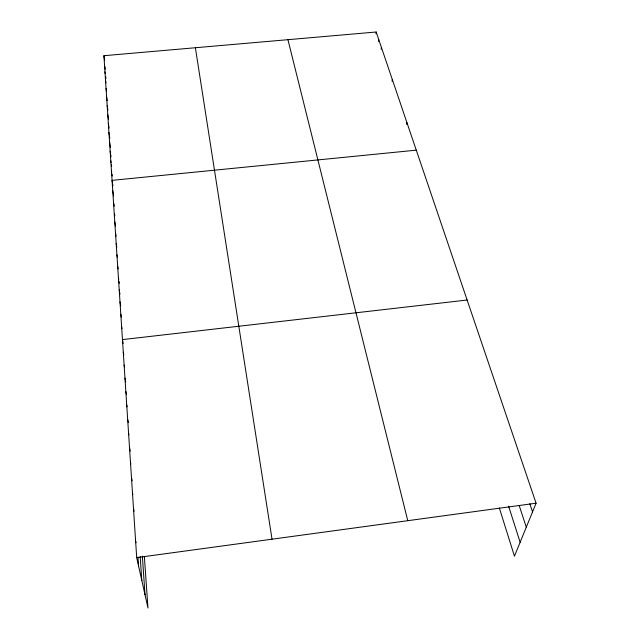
<?xml version="1.0" encoding="UTF-8"?>
<svg xmlns="http://www.w3.org/2000/svg" width="640" height="640" viewBox="0 0 640 640"><rect width="100%" height="100%" fill="white"/><g stroke="black" fill="none" stroke-linecap="round" stroke-linejoin="round"><path stroke-width="0.96" d="M376.008 33.856L376.184 32L103.92 55.704L136.696 557.632L147.984 608L144.344 556.32M378.584 41.456L378.76 39.608M381.2 49.184L381.384 47.328M392.072 81.296L392.28 79.44M406.664 124.408L406.912 122.552M376.184 32L536.08 503.208L514.456 556.208L499.336 507.952M136.696 557.632L536.08 503.208M467.136 300.024L122.464 339.608L123.16 343.48M416.28 150.16L112.056 180.36L112.36 182.208M529.808 503.696L532.552 511.872M519.168 505.456L526.288 527.208M508.608 506.216L520.144 542.264M287.944 39.68L407.768 520.688M135.608 540.856L136.016 542.72M133.488 508.392L134.096 511.28M132.456 492.68L132.864 494.632M131.632 478.184L132.184 480.848M130.472 462.24L130.832 464.032M129.504 447.488L130.232 451.12M128.56 433.04L128.92 434.872M127.816 419.808L128.36 422.584M126.728 405.008L127.088 406.88M125.84 391.408L126.376 394.24M124.976 378.08L125.688 381.88M124.12 365.008L124.472 366.92M123.28 352.184L123.808 355.072M121.624 326.784L121.976 328.728M120.8 314.208L121.328 317.144M119.992 301.872L120.688 305.808M119.208 289.776L119.992 294.264M117.672 266.256L118.136 268.968M118.432 277.904L118.744 279.704M119.056 281.512L119.368 283.312M116.92 254.816L117.384 257.544M116.192 243.6L116.808 247.248M114.76 221.76L115.528 226.344M115.624 233.496L116.088 236.24M114.528 213.888L114.832 215.728M112.72 190.44L113.624 195.976M113.84 203.456L114.296 206.224M111.416 170.456L111.712 172.312M112.008 174.16L112.312 176.016M112.664 184.064L112.96 185.912M110.776 160.728L111.072 162.576M111.376 164.432L111.672 166.288M109.536 141.752L110.424 147.328M110.152 151.16L110.448 153.016M110.744 154.872L111.04 156.728M108.336 123.4L109.072 128.056M108.936 132.496L109.816 138.08M195.384 47.744L272.024 539.192M106.616 96.992L107.192 100.72M107.176 105.648L107.904 110.312M107.752 114.456L108.48 119.112M105.512 80.088L105.936 82.88M106.056 88.472L106.488 91.264M103.92 55.704L104.624 60.36M104.864 66.496L105.288 69.296M104.968 71.832L105.256 73.696M105.68 76.488L105.968 78.352M142.352 556.096L145.024 594.784M140.2 556.56L141.816 580.48M137.968 557.08L138.552 565.88"/></g></svg>
